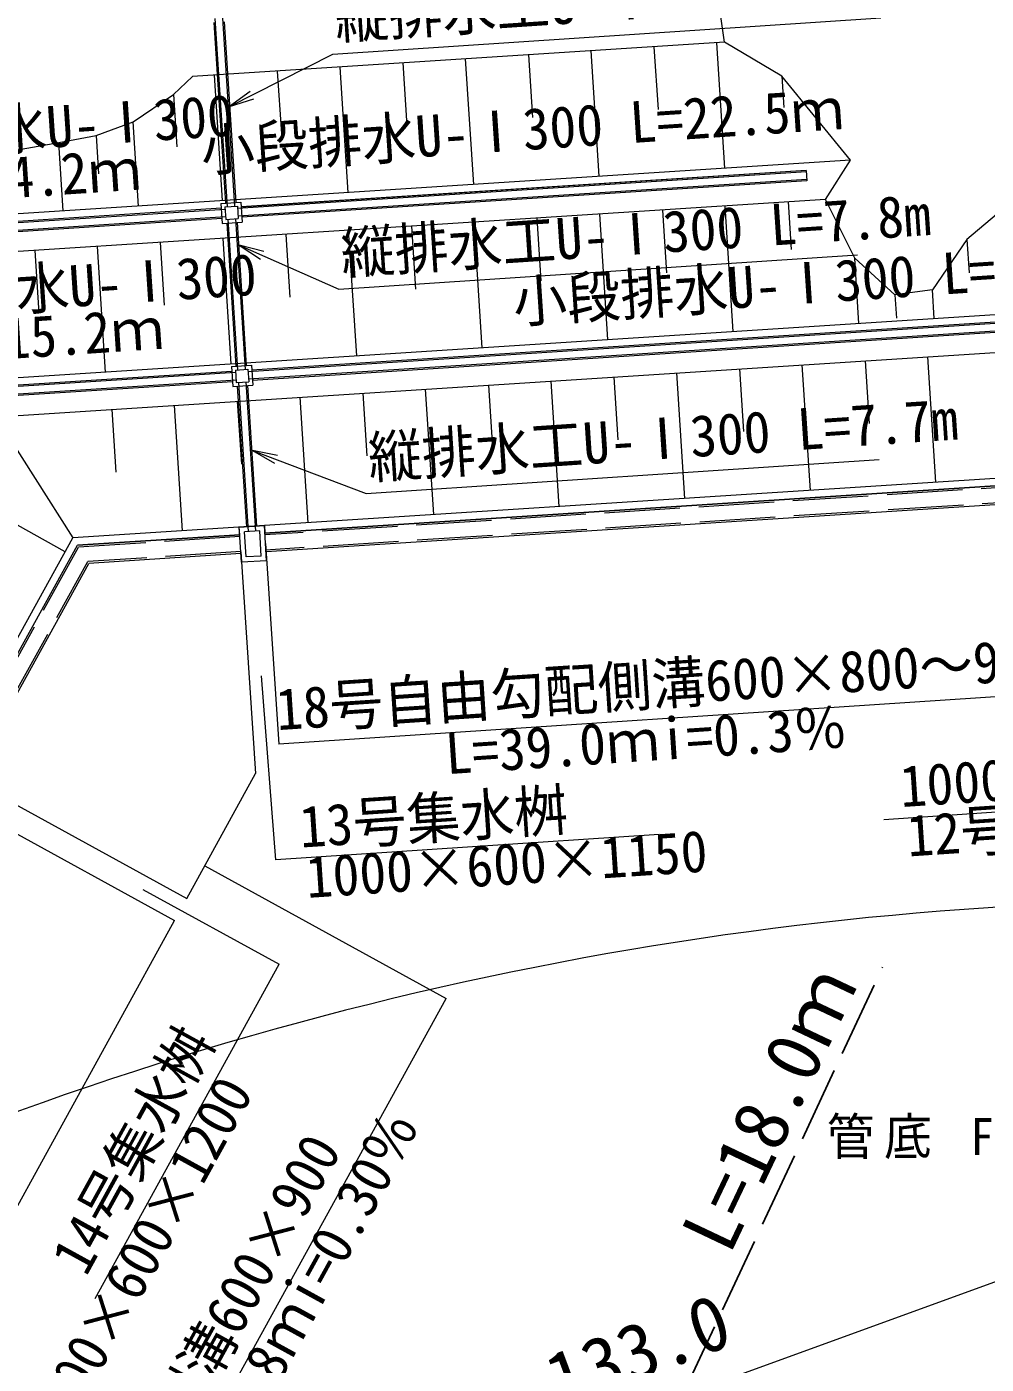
# Model space of a CAD drawing. Units: millimetres on the paper. Extents: x 0 to 420, y -60 to 297.
# Drawn here: x 172.5 to 248.7, y 134.7 to 241.1 of the extents above; entities that cross this region are included whole.
import ezdxf
from ezdxf.enums import TextEntityAlignment as Align

# ---------------------------------------------------------------- set-up
doc = ezdxf.new("R2010")
doc.units = ezdxf.units.MM
doc.linetypes.add('DASHED', pattern=[7.5, 6, -1.5])
for name, color, linetype, lineweight in [('_0-3_①．雨水', 7, 'Continuous', 9), ('①．雨水', 7, 'Continuous', 9), ('③．地下', 7, 'Continuous', 9), ('⑦．防火', 5, 'Continuous', 9), ('造成地', 7, 'Continuous', 9)]:
    doc.layers.add(name, color=color, linetype=linetype, lineweight=lineweight)
doc.styles.add('ＭＳ ゴシック', font='')
doc.styles.get('ＭＳ ゴシック').set_extended_font_data('MS Gothic')

msp = doc.modelspace()

# ---------------------------------------------------------------- linework, layer by layer
at = {"layer": '_0-3_①．雨水'}
for p, q in [((196.788, 238.881), (240.35, 241.769)), ((188.593, 234.701), (196.788, 238.881)), ((190.223, 235.907), (188.593, 234.701)), ((188.593, 234.701), (190.526, 235.313)), ((189.357, 223.694), (197.281, 220.194)), ((191.321, 223.191), (189.357, 223.694)), ((189.357, 223.694), (191.052, 222.581)), ((197.281, 220.194), (238.505, 222.926)), ((190.405, 207.366), (199.443, 203.935)), ((192.393, 206.968), (190.405, 207.366)), ((190.405, 207.366), (192.157, 206.344)), ((199.443, 203.935), (240.232, 206.639)), ((191.444, 199.962), (192.503, 183.997)), ((189.485, 199.291), (190.653, 181.666)), ((192.273, 174.797), (191.132, 189.44)), ((270.386, 189.16), (192.503, 183.997)), ((168.56, 180.877), (185.186, 171.729)), ((185.186, 171.729), (190.653, 181.666)), ((272.008, 180.083), (240.59, 178)), ((167.596, 179.125), (184.222, 169.977)), ((222.74, 176.817), (192.273, 174.797)), ((186.621, 174.338), (205.802, 163.785)), ((181.698, 172.457), (192.523, 166.501)), ((152.922, 113.089), (184.222, 169.977)), ((177.904, 139.93), (192.523, 166.501)), ((182.786, 121.953), (205.802, 163.785))]:
    msp.add_line(p, q, dxfattribs=at)
at = {"layer": '①．雨水'}
for p, q in [((188.416, 226.74), (187.45, 241.708)), ((189.015, 226.778), (188.049, 241.747)), ((189.105, 227.085), (188.178, 241.455)), ((188.287, 227.032), (187.359, 241.402)), ((234.432, 229.51), (189.227, 226.592)), ((234.471, 228.911), (189.266, 225.993)), ((234.425, 229.619), (189.52, 226.721)), ((234.478, 228.801), (189.572, 225.902)), ((234.425, 229.619), (234.478, 228.801)), ((187.923, 226.618), (160.617, 224.855)), ((187.898, 227.007), (189.495, 227.11)), ((187.898, 227.007), (188.001, 225.41)), ((188.217, 226.727), (189.215, 226.791)), ((188.217, 226.727), (188.281, 225.729)), ((189.215, 226.791), (189.279, 225.793)), ((189.495, 227.11), (189.598, 225.513)), ((188.229, 226.527), (160.684, 224.749)), ((188.268, 225.928), (161.051, 224.172)), ((187.976, 225.799), (161.118, 224.066)), ((188.001, 225.41), (189.598, 225.513)), ((188.281, 225.729), (189.279, 225.793)), ((189.254, 213.767), (188.481, 225.742)), ((189.852, 213.806), (189.079, 225.78)), ((189.943, 214.112), (189.208, 225.488)), ((189.124, 214.059), (188.39, 225.435)), ((268.953, 218.711), (190.065, 213.619)), ((268.991, 218.112), (190.103, 213.02)), ((268.646, 218.802), (190.357, 213.748)), ((268.699, 217.983), (190.41, 212.93)), ((188.735, 214.034), (190.332, 214.137)), ((188.735, 214.034), (188.838, 212.438)), ((189.054, 213.754), (190.052, 213.818)), ((190.052, 213.818), (190.116, 212.821)), ((190.332, 214.137), (190.435, 212.541)), ((188.76, 213.645), (168.555, 212.341)), ((189.067, 213.555), (168.622, 212.235)), ((189.106, 212.956), (168.989, 211.657)), ((188.813, 212.827), (169.056, 211.551)), ((189.054, 213.754), (189.118, 212.756)), ((189.118, 212.756), (190.116, 212.821)), ((190.084, 200.904), (189.318, 212.769)), ((190.683, 200.943), (189.917, 212.808)), ((188.838, 212.438), (190.435, 212.541)), ((189.948, 201.296), (189.228, 212.463)), ((190.767, 201.349), (190.046, 212.515)), ((269.284, 205.816), (191.394, 200.788)), ((269.381, 204.319), (191.491, 199.291)), ((191.355, 201.387), (189.36, 201.258)), ((189.54, 198.464), (189.36, 201.258)), ((191.536, 198.593), (191.355, 201.387)), ((189.398, 200.659), (176.493, 199.826)), ((189.398, 200.659), (176.493, 199.826)), ((190.982, 200.962), (189.785, 200.885)), ((189.913, 198.889), (189.785, 200.885)), ((191.111, 198.966), (190.982, 200.962)), ((166.617, 181.95), (176.493, 199.826)), ((189.495, 199.162), (177.409, 198.382)), ((191.111, 198.966), (189.913, 198.889)), ((167.93, 181.225), (177.409, 198.382)), ((191.536, 198.593), (189.54, 198.464))]:
    msp.add_line(p, q, dxfattribs=at)
at = {"layer": '①．雨水', "linetype": 'DASHED'}
for p, q in [((269.294, 205.666), (191.404, 200.638)), ((269.371, 204.469), (191.481, 199.441)), ((189.408, 200.51), (176.585, 199.682)), ((166.555, 181.528), (176.585, 199.682)), ((189.485, 199.312), (177.317, 198.527)), ((167.605, 180.947), (177.317, 198.527))]:
    msp.add_line(p, q, dxfattribs=at)
at = {"layer": '③．地下', "linetype": 'DASHED', "lineweight": 25}
msp.add_line((224.593, 132.232), (240.485, 166.265), dxfattribs=at)
at = {"layer": '③．地下'}
msp.add_line((183.235, 117.204), (279.161, 152.06), dxfattribs=at)
at = {"layer": '⑦．防火'}
msp.add_arc((267.3, -108.398), 280, 57.05989, 157.23685, dxfattribs=at)
at = {"layer": '造成地'}
for p, q in [((227.92, 239.821), (227.083, 245.78)), ((188.416, 226.739), (187.45, 241.708)), ((189.015, 226.778), (188.049, 241.746)), ((189.105, 227.084), (188.178, 241.454)), ((188.287, 227.032), (187.359, 241.401)), ((227.92, 239.821), (185.634, 237.092)), ((222.32, 239.46), (222.642, 234.47)), ((227.954, 229.803), (227.31, 239.782)), ((232.492, 237.118), (227.92, 239.821)), ((207.996, 228.515), (207.351, 238.494)), ((212.341, 238.816), (212.663, 233.826)), ((217.975, 229.159), (217.331, 239.138)), ((188.038, 227.226), (187.393, 237.205)), ((192.383, 237.527), (192.705, 232.538)), ((198.017, 227.87), (197.372, 237.849)), ((202.362, 238.172), (202.684, 233.182)), ((184.134, 235.663), (185.634, 237.092)), ((232.492, 237.118), (232.653, 234.622)), ((237.933, 230.44), (232.492, 237.118)), ((180.916, 233.484), (184.134, 235.663)), ((184.134, 235.663), (184.403, 231.496)), ((177.98, 232.402), (180.916, 233.484)), ((181.348, 226.794), (180.916, 233.484)), ((175.009, 231.861), (177.98, 232.402)), ((177.98, 232.402), (178.176, 229.366)), ((172.037, 231.32), (175.009, 231.861)), ((175.36, 226.408), (175.009, 231.861)), ((237.938, 230.447), (160.251, 225.433)), ((235.951, 227.313), (237.933, 230.44)), ((237.933, 230.447), (237.933, 230.44)), ((234.432, 229.509), (189.227, 226.591)), ((234.471, 228.911), (189.266, 225.992)), ((234.425, 229.619), (189.52, 226.72)), ((234.478, 228.801), (189.572, 225.902)), ((234.425, 229.619), (234.478, 228.801)), ((187.923, 226.617), (160.617, 224.855)), ((235.951, 227.313), (162.083, 222.545)), ((187.898, 227.006), (189.495, 227.109)), ((187.898, 227.006), (188.001, 225.41)), ((188.217, 226.726), (189.214, 226.791)), ((188.217, 226.726), (188.281, 225.729)), ((189.214, 226.791), (189.279, 225.793)), ((189.495, 227.109), (189.598, 225.513)), ((228.628, 216.82), (227.984, 226.799)), ((232.974, 227.121), (233.219, 223.329)), ((238.273, 222.651), (235.951, 227.313)), ((250.045, 226.558), (247.195, 224.139)), ((188.229, 226.527), (160.684, 224.749)), ((188.268, 225.928), (161.051, 224.171)), ((187.976, 225.799), (161.118, 224.065)), ((188.001, 225.41), (189.598, 225.513)), ((188.281, 225.729), (189.279, 225.793)), ((189.254, 213.767), (188.481, 225.741)), ((189.852, 213.805), (189.079, 225.78)), ((189.943, 214.112), (189.208, 225.488)), ((208.67, 215.531), (208.026, 225.51)), ((213.016, 225.832), (213.338, 220.843)), ((218.649, 216.176), (218.005, 226.155)), ((222.995, 226.477), (223.317, 221.487)), ((189.124, 214.059), (188.39, 225.435)), ((193.058, 224.544), (193.38, 219.555)), ((198.691, 214.887), (198.047, 224.866)), ((203.037, 225.188), (203.359, 220.199)), ((178.733, 213.599), (178.089, 223.578)), ((183.079, 223.9), (183.401, 218.911)), ((188.712, 214.243), (188.068, 224.222)), ((247.195, 224.139), (244.447, 220.137)), ((247.195, 224.139), (247.366, 221.487)), ((173.1, 223.256), (173.422, 218.266)), ((238.607, 217.464), (238.273, 222.651)), ((241.467, 219.741), (238.273, 222.651)), ((168.189, 212.918), (310.958, 222.134)), ((244.447, 220.137), (241.467, 219.741)), ((241.467, 219.741), (241.587, 217.872)), ((244.595, 217.85), (244.447, 220.137)), ((170.02, 210.03), (310.032, 219.068)), ((268.953, 218.711), (190.065, 213.619)), ((268.991, 218.112), (190.103, 213.02)), ((268.646, 218.801), (190.357, 213.748)), ((268.699, 217.983), (190.41, 212.929)), ((188.735, 214.034), (190.332, 214.137)), ((188.735, 214.034), (188.838, 212.437)), ((189.054, 213.754), (190.052, 213.818)), ((190.052, 213.818), (190.116, 212.82)), ((190.332, 214.137), (190.435, 212.54)), ((229.118, 213.845), (229.44, 208.856)), ((234.752, 204.188), (234.108, 214.167)), ((239.097, 214.489), (239.419, 209.5)), ((244.731, 204.832), (244.087, 214.811)), ((188.76, 213.645), (168.555, 212.34)), ((189.067, 213.554), (168.622, 212.234)), ((189.105, 212.955), (168.989, 211.657)), ((188.813, 212.826), (169.056, 211.551)), ((189.054, 213.754), (189.118, 212.756)), ((189.118, 212.756), (190.116, 212.82)), ((190.084, 200.904), (189.318, 212.769)), ((190.683, 200.942), (189.917, 212.807)), ((214.794, 202.9), (214.15, 212.879)), ((219.139, 213.201), (219.461, 208.211)), ((224.773, 203.544), (224.129, 213.523)), ((188.838, 212.437), (190.435, 212.54)), ((189.948, 201.296), (189.228, 212.462)), ((190.767, 201.349), (190.046, 212.515)), ((199.181, 211.913), (199.503, 206.923)), ((204.815, 202.256), (204.171, 212.235)), ((209.16, 212.557), (209.482, 207.567)), ((179.223, 210.624), (179.545, 205.635)), ((184.857, 200.967), (184.213, 210.946)), ((189.202, 211.269), (189.524, 206.279)), ((194.836, 201.612), (194.192, 211.591)), ((170.02, 210.03), (176.127, 200.404)), ((319.841, 209.681), (176.127, 200.404)), ((191.394, 200.788), (269.284, 205.816)), ((269.284, 205.816), (191.394, 200.788)), ((269.381, 204.319), (191.491, 199.291)), ((175.521, 199.309), (166.769, 204.144)), ((189.36, 201.258), (191.355, 201.387)), ((191.355, 201.387), (189.36, 201.258)), ((189.398, 200.659), (189.36, 201.258)), ((189.54, 198.464), (189.36, 201.258)), ((191.355, 201.387), (191.394, 200.788)), ((191.536, 198.592), (191.355, 201.387)), ((132.654, 121.715), (176.127, 200.404)), ((176.493, 199.826), (189.398, 200.659)), ((189.398, 200.659), (176.493, 199.826)), ((189.398, 200.659), (176.493, 199.826)), ((190.982, 200.962), (189.784, 200.884)), ((189.913, 198.888), (189.784, 200.884)), ((191.111, 198.966), (190.982, 200.962)), ((166.617, 181.95), (176.493, 199.826)), ((166.617, 181.95), (176.493, 199.826)), ((189.495, 199.162), (177.409, 198.382)), ((191.111, 198.966), (189.913, 198.888)), ((167.93, 181.225), (177.409, 198.382)), ((191.536, 198.592), (189.54, 198.464))]:
    msp.add_line(p, q, dxfattribs=at)
at = {"layer": '造成地', "linetype": 'DASHED'}
for p, q in [((269.294, 205.666), (191.404, 200.638)), ((269.371, 204.468), (191.481, 199.441)), ((189.408, 200.509), (176.585, 199.681)), ((166.555, 181.527), (176.585, 199.681)), ((189.485, 199.312), (177.317, 198.526)), ((167.605, 180.947), (177.317, 198.526))]:
    msp.add_line(p, q, dxfattribs=at)

# ---------------------------------------------------------------- texts
at = {"layer": '_0-3_①．雨水', "style": 'ＭＳ ゴシック', "width": 0.95}
for s, rotation, p in [('縦排水工U-Ⅰ300 L=9.3m', 3.793, (197.123, 239.094)), ('小段排水U-Ⅰ300', 3.793, (157.126, 229.307)), ('小段排水U-Ⅰ300 L=22.5ｍ', 3.793, (186.472, 228.557)), ('L=14.2ｍ', 3.793, (164.711, 226.001)), ('縦排水工U-Ⅰ300 L=7.8m', 3.793, (197.615, 220.406)), ('小段排水U-Ⅰ300 L=39.2ｍ', 3.793, (211.292, 216.517)), ('小段排水U-Ⅰ300', 3.793, (158.94, 216.651)), ('L=15.2ｍ', 3.793, (166.525, 213.345)), ('縦排水工U-Ⅰ300 L=7.7m', 3.793, (199.777, 204.147)), ('18号自由勾配側溝600×800～900', 3.793, (192.448, 184.128)), (' L=39.0ｍi=0.3％', 3.793, (203.777, 180.486)), ('1000×600×1000', 3.793, (242.031, 178.011)), ('13号集水桝', 3.793, (194.308, 174.79)), ('12号集水桝', 3.793, (242.593, 174.081)), ('1000×600×1150', 3.793, (194.82, 170.788)), ('14号集水桝', 61.18, (178.053, 141.115)), ('1000×600×1200', 61.18, (176.003, 127.82)), (' L=16.8ｍi=0.30％', 61.18, (187.197, 121.421)), ('19号自由勾配側溝600×900', 61.18, (173.715, 106.356))]:
    msp.add_text(s, height=3.299, rotation=rotation, dxfattribs=at).set_placement(p, align=Align.BOTTOM_LEFT)
at = {"layer": '③．地下', "color": 1, "style": 'ＭＳ ゴシック'}
msp.add_text('L=18.0ｍ', height=4.399, rotation=64.627, dxfattribs=at).set_placement((229.528, 142.72), align=Align.BOTTOM_LEFT)
at = {"layer": '③．地下', "style": 'ＭＳ ゴシック'}
msp.add_text('φ300 (横断延長）L=133.0', height=4.399, rotation=20.457, dxfattribs=at).set_placement((163.271, 110.469), align=Align.BOTTOM_LEFT)
at = {"layer": '③．地下', "insert": (236.047, 151.003), "char_height": 2.933, "attachment_point": 7, "style": 'ＭＳ ゴシック'}
msp.add_mtext('\\T1.2;\\W0.95;管底\\~FH≒45.9', dxfattribs=at)

doc.saveas('drawing.dxf')
